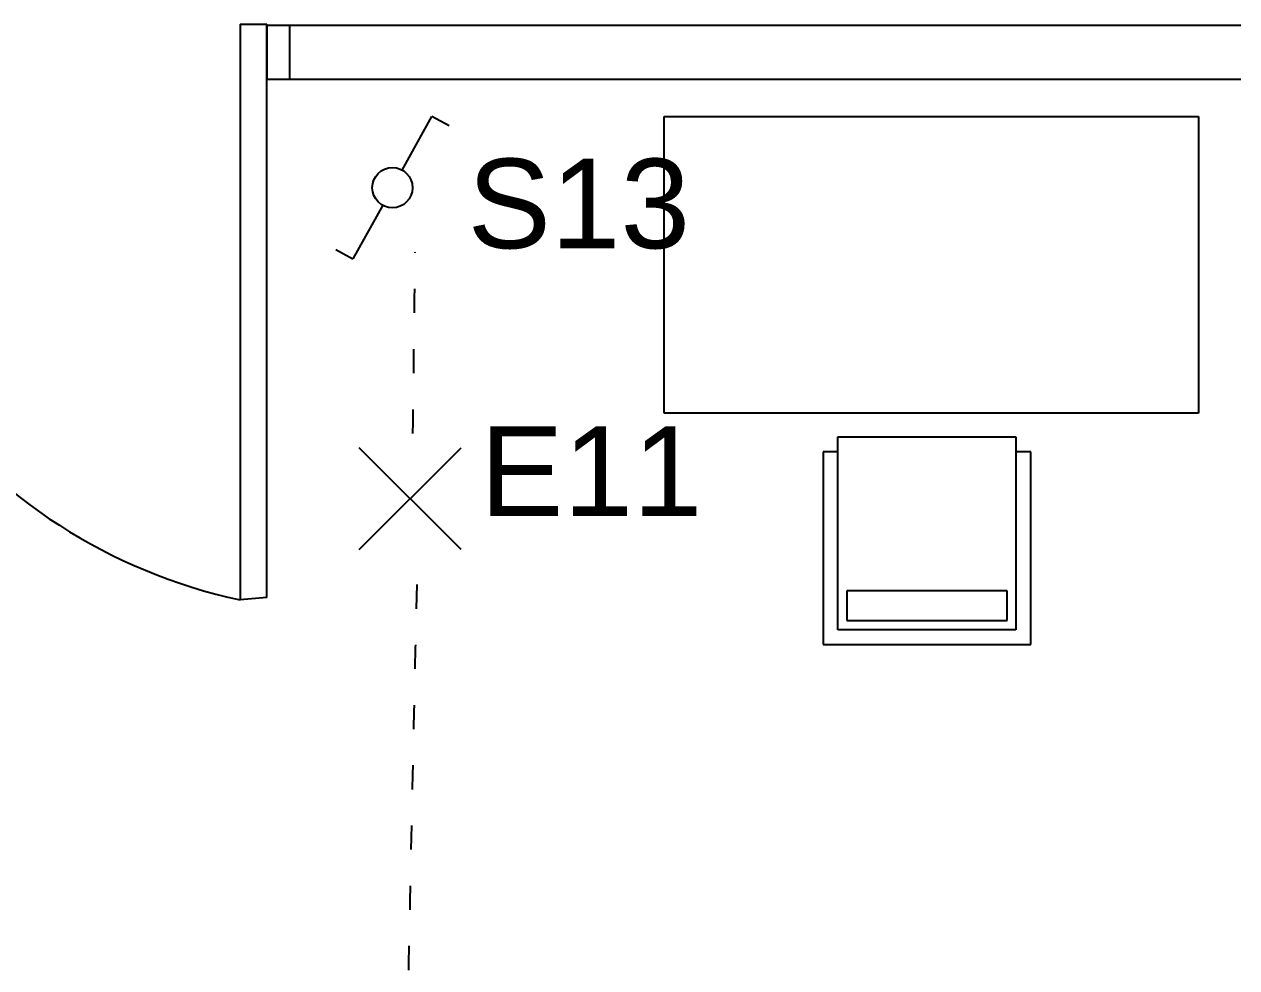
# Model space of a CAD drawing. Header units: millimetres. Extents: x 2377 to 4712, y -254 to 3188.
# Drawn here: x 4513.53 to 4543.72, y 1798.28 to 1821.78 of the extents above; entities that cross this region are included whole.
import ezdxf

# ---------------------------------------------------------------- set-up
doc = ezdxf.new("R2010")
doc.units = ezdxf.units.MM
doc.linetypes.add('ACAD_ISO03W100', pattern=[30, 12, -18])
doc.layers.add('C1', color=10, linetype='Continuous')
doc.layers.add('Mobiliario', color=254, linetype='Continuous')
doc.styles.get("Standard").update_dxf_attribs({"font": 'arial.ttf'})

# ---------------------------------------------------------------- blocks, each defined once
blk = doc.blocks.new('A$C297D1C59')
for p, q in [((0, 1779.3, -35.3), (1800, 1779.3, -35.3)), ((0, 779.3, -35.3), (0, 1779.3, -35.3)), ((1800, 1779.3, -35.3), (1800, 779.3, -35.3)), ((1800, 779.3, -35.3), (0, 779.3, -35.3)), ((585, 50, -35.3), (585, 700.5, -35.3)), ((585, 700.5, -35.3), (1185, 700.5, -35.3)), ((1185, 700.5, -35.3), (1185, 50, -35.3)), ((535, 650, -35.3), (535, 0, -35.3)), ((539.2, 650, -35.3), (535, 650, -35.3)), ((585, 650, -35.3), (539.2, 650, -35.3)), ((1235, 650, -35.3), (1185, 650, -35.3)), ((1235, 0, -35.3), (1235, 650, -35.3)), ((615.6, 181.5, -35.3), (615.6, 81.2, -35.3)), ((1155.8, 181.5, -35.3), (615.6, 181.5, -35.3)), ((1155.8, 81.2, -35.3), (1155.8, 181.5, -35.3)), ((1185, 50, -35.3), (585, 50, -35.3)), ((615.6, 81.2, -35.3), (1155.8, 81.2, -35.3)), ((535, 0, -35.3), (1235, 0, -35.3))]:
    blk.add_line(p, q)

msp = doc.modelspace()

# ---------------------------------------------------------------- linework, layer by layer
for p, q in [((4543.819, 1821.747), (4519.568, 1821.747)), ((4520.127, 1821.747), (4519.568, 1821.747)), ((4519.568, 1821.747), (4519.568, 1820.402)), ((4520.127, 1821.747), (4520.127, 1820.402)), ((4543.819, 1820.402), (4519.568, 1820.402)), ((4520.127, 1820.402), (4519.568, 1820.402))]:
    msp.add_line(p, q)
at = {"layer": 'C1', "color": 1}
for p, q in [((4522.936, 1818.144), (4523.677, 1819.48)), ((4524.102, 1819.245), (4523.677, 1819.48)), ((4522.45, 1817.267), (4521.709, 1815.931)), ((4521.284, 1816.167), (4521.709, 1815.931))]:
    msp.add_line(p, q, dxfattribs=at)
at = {"layer": 'C1'}
for p, q in [((4524.404, 1808.693), (4521.866, 1811.231)), ((4521.866, 1808.693), (4524.404, 1811.231))]:
    msp.add_line(p, q, dxfattribs=at)
at = {"layer": 'C1', "color": 1}
msp.add_circle((4522.693, 1817.706), 0.501, dxfattribs=at)
at = {"layer": 'C1', "linetype": 'ACAD_ISO03W100', "ltscale": 0.05, "transparency": 33554687}
for points in [[(4523.203, 1811.586), (4523.261, 1816.099)], [(4523.035, 1795.225), (4523.305, 1807.83)]]:
    msp.add_spline(points, degree=3, dxfattribs=at)
at = {"layer": 'Mobiliario'}
for p, q in [((4518.902, 1821.775), (4518.902, 1807.44)), ((4518.902, 1821.775), (4519.568, 1821.775)), ((4519.568, 1807.501), (4519.568, 1821.775)), ((4519.568, 1807.501), (4518.902, 1807.44))]:
    msp.add_line(p, q, dxfattribs=at)
msp.add_arc((4521.814, 1820.857), 13.73, 177.1933, 257.7541, dxfattribs=at)

# ---------------------------------------------------------------- block references
at = {"layer": 'Mobiliario', "transparency": 33554687, "xscale": 0.007390333357075121, "yscale": 0.007390333357075121, "zscale": 0.007390333357075121}
msp.add_blockref('A$C297D1C59', (4529.462, 1806.328, 0.261), dxfattribs=at)

# ---------------------------------------------------------------- texts
at = {"layer": 'C1', "color": 165, "linetype": 'ACAD_ISO03W100', "true_color": 0x5e67af, "transparency": 33554687, "char_height": 2.2296, "attachment_point": 1}
for s, insert in [('{\\C256;S13}', (4524.563, 1818.427)), ('{\\C256;E11}', (4524.873, 1811.76))]:
    msp.add_mtext_dynamic_manual_height_columns(s, width=13.15217, gutter_width=11.148, heights=[0], dxfattribs=dict(at, insert=insert))

doc.saveas('drawing.dxf')
